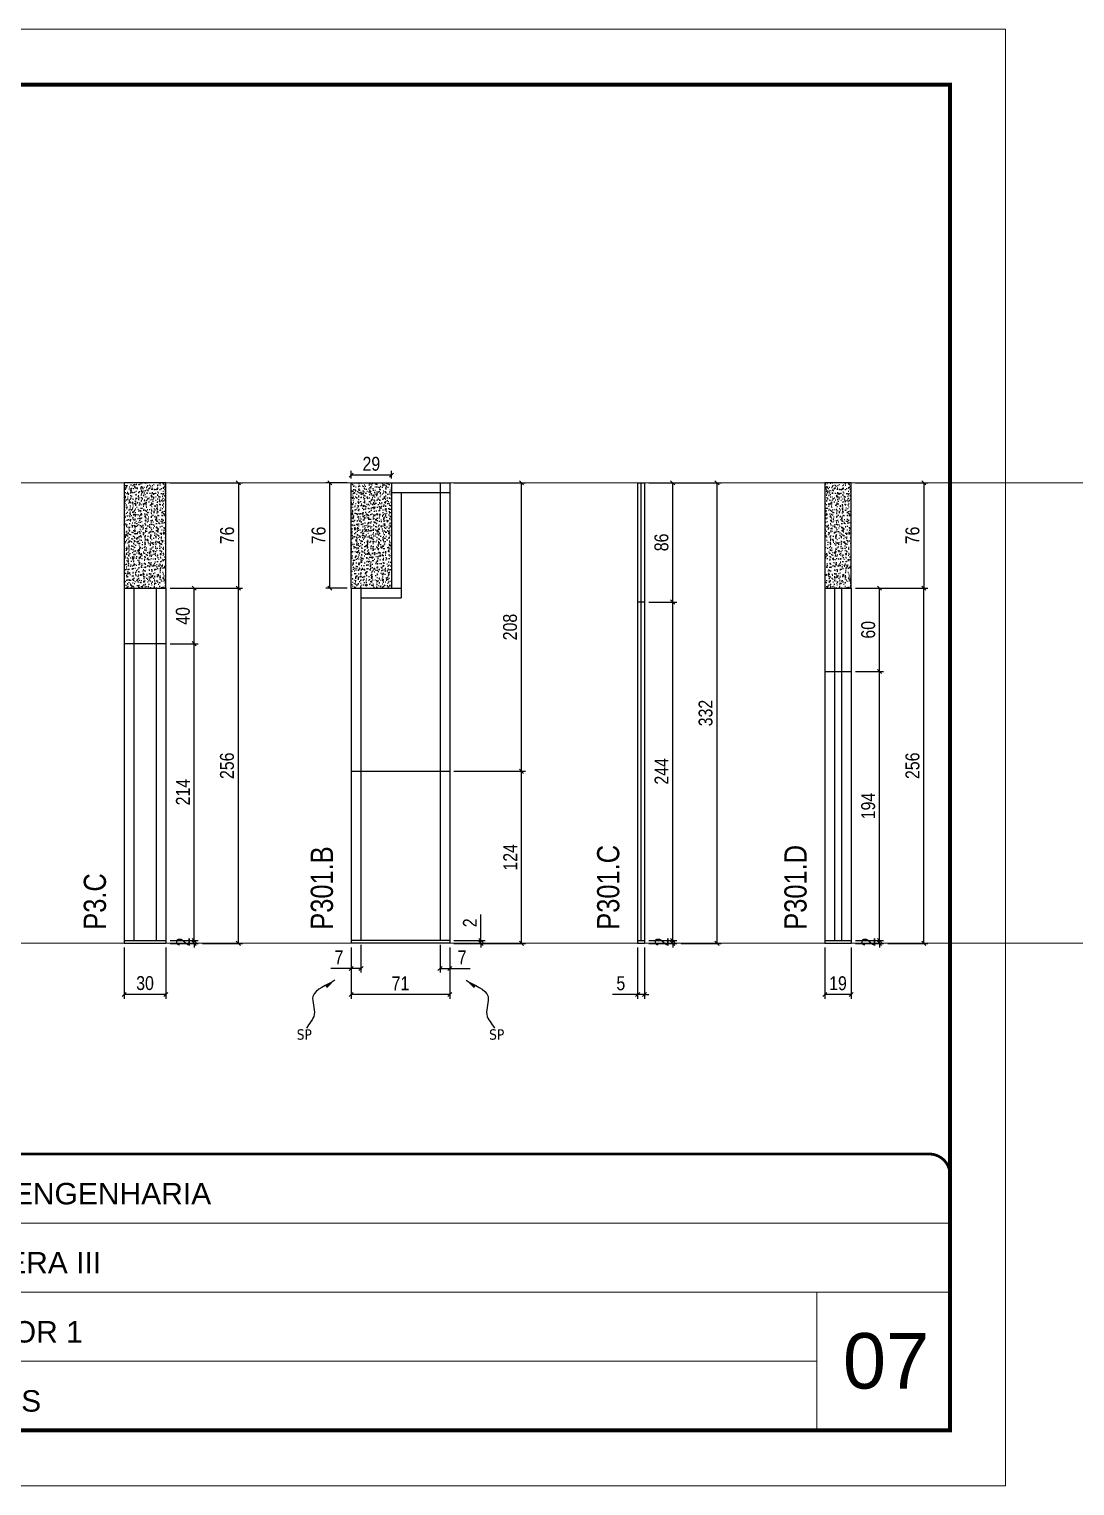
# Model space of a CAD drawing. Extents: x 2282 to 12463, y 760 to 16806.
# Drawn here: x 6850 to 7603, y 14543 to 15593 of the extents above; entities that cross this region are included whole.
import ezdxf

# ---------------------------------------------------------------- set-up
doc = ezdxf.new("R2010")
doc.units = 0
for name, pattern in [('CONTINUO', [0]), ('DASHED', [0.75, 0.5, -0.25]), ('HIDDEN', [0.375, 0.25, -0.125])]:
    doc.linetypes.add(name, pattern=pattern)
for name, color, linetype, lineweight in [('CARIMBO', 255, 'Continuous', 9), ('Folhas', 255, 'Continuous', 9), ('SARRAFO DE PRESSAO', 251, 'DASHED', 9)]:
    doc.layers.add(name, color=color, linetype=linetype, lineweight=lineweight)
for name, color, linetype in [('COTA', 241, 'Continuous'), ('NOMENCLATURA', 7, 'Continuous'), ('Painéis', 200, 'Continuous'), ('SARR_2.2x7', 40, 'Continuous'), ('SARR_EDITAR', 141, 'Continuous'), ('texto', 7, 'Continuous')]:
    doc.layers.add(name, color=color, linetype=linetype)
doc.styles.add('ARIAL', font='arial.ttf')
doc.styles.add('ARIAL_NARROW', font='ARIALN.TTF', dxfattribs={"height": 0.2})
doc.styles.add('COTA TECNICA', font='techl___.ttf', dxfattribs={"height": 10})
doc.styles.add('COTA TECNICA-50', font='techl___.ttf', dxfattribs={"height": 10})
doc.styles.get("Standard").update_dxf_attribs({"font": 'arial.ttf'})
doc.styles.add('Tecnologia', font='')
doc.styles.get('Tecnologia').set_extended_font_data('Forgotten Futurist')
doc.dimstyles.new('COTA PAINEL-50', dxfattribs={"dimtxt": 10, "dimasz": 3, "dimexe": 3, "dimexo": 3, "dimgap": 3, "dimtad": 1, "dimdec": 1, "dimzin": 12, "dimdsep": 46, "dimtxsty": 'COTA TECNICA-50', "dimblk1": 'OBLIQUE', "dimblk2": 'OBLIQUE', "dimsah": 1, "dimcen": 0.9, "dimclrd": 4, "dimclre": 4, "dimclrt": 240, "dimadec": 1, "dimazin": 3, "dimtfac": 1, "dimtdec": 1, "dimtmove": 0, "dimatfit": 3, "dimfxl": 1, "dimtolj": 1, "dimtzin": 12, "dimarcsym": 0})
doc.dimstyles.new('PAINEL', dxfattribs={"dimtxt": 10, "dimasz": 3, "dimexe": 3, "dimexo": 3, "dimgap": 3, "dimtad": 1, "dimdec": 1, "dimzin": 12, "dimdsep": 46, "dimtxsty": 'COTA TECNICA', "dimblk1": 'OBLIQUE', "dimblk2": 'OBLIQUE', "dimsah": 1, "dimcen": 0.9, "dimclrd": 4, "dimclre": 4, "dimclrt": 240, "dimadec": 1, "dimazin": 3, "dimtfac": 1, "dimtdec": 1, "dimtmove": 0, "dimatfit": 3, "dimfxl": 1, "dimtolj": 1, "dimtzin": 12, "dimarcsym": 0})
doc.dimstyles.get("Standard").update_dxf_attribs({"dimtxt": 0.18, "dimasz": 0.18, "dimexe": 0.18, "dimexo": 0.0625, "dimgap": 0.09, "dimtad": 0, "dimtih": 1, "dimtoh": 1, "dimdec": 4, "dimzin": 0, "dimdsep": 46, "dimtxsty": 'Standard', "dimcen": 0.09, "dimadec": 0, "dimazin": 0, "dimtfac": 1, "dimtdec": 4, "dimtofl": 0, "dimtmove": 0, "dimatfit": 3, "dimfxl": 1, "dimtolj": 1, "dimtzin": 0, "dimarcsym": 0})

# ---------------------------------------------------------------- blocks, each defined once
blk = doc.blocks.new('9999999999')
at = {"color": 30, "linetype": 'CONTINUO'}
for p, q in [((98564.6, 34230.2), (98564.6, 34429.4)), ((98564.6, 34379.6), (99584, 34379.6)), ((98564.6, 34329.8), (99488, 34329.8)), ((99584, 34329.8), (99488, 34329.8)), ((99488, 34329.8), (99488, 34230.2)), ((98564.6, 34280), (99488, 34280))]:
    blk.add_line(p, q, dxfattribs=at)
at = {"color": 30, "linetype": 'CONTINUO', "const_width": 2}
blk.add_lwpolyline([(99584, 34230.2), (99584, 34414.4, 0.414214), (99569, 34429.4), (98229, 34429.4, 0.414214), (98214, 34414.4), (98214, 34245.2, 0.414214), (98229, 34230.2), (99584, 34230.2)], format="xyb", dxfattribs=at)
at = {"layer": 'Folhas'}
blk.add_lwpolyline([(98139, 34190.2), (99624, 34190.2), (99624, 35240.2), (98139, 35240.2)], close=True, dxfattribs=at)
at = {"layer": 'Folhas', "color": 30, "const_width": 3}
blk.add_lwpolyline([(98214, 34230.2), (99584, 34230.2), (99584, 35200.2), (98214, 35200.2)], close=True, dxfattribs=at)
at = {"color": 7, "linetype": 'Continuous', "ltscale": 5, "style": 'ARIAL'}
for s, height, p in [('UNITÁ ENGENHARIA', 15.483, (98837.7, 34393.1)), ('ITAQUERA III', 15.483, (98837.7, 34343.3)), ('INFERIOR 1', 15.48, (98837.7, 34293.5)), ('NOVA SISTEMAS CONSTRUTIVOS', 11.059, (98263.2, 34267.2)), ('PILARES', 15.48, (98837.7, 34243.7))]:
    blk.add_text(s, height=height, dxfattribs=at).set_placement(p)
at = {"layer": 'Folhas', "color": 7, "style": 'Tecnologia', "width": 1.5}
for s, p in [('CLIENTE:', (98573.7, 34397.2)), ('OBRA:', (98573.7, 34347.3)), ('PAVIMENTO:', (98573.7, 34297.5)), ('PROJETO:', (98573.7, 34247.7))]:
    blk.add_text(s, height=14, dxfattribs=at).set_placement(p)
blk = doc.blocks.new('_Oblique')
at = {"color": 0, "linetype": 'ByBlock', "lineweight": -2}
blk.add_line((-0.5, -0.5), (0.5, 0.5), dxfattribs=at)
blk = doc.blocks.new('*D99')
at = {"layer": 'COTA', "color": 4, "lineweight": -2, "transparency": 16777216}
for p, q in [((6951.3, 14935.6), (6971.7, 14935.6)), ((6951.3, 14933.6), (6971.7, 14933.6)), ((6968.7, 14935.6), (6968.7, 14938.6)), ((6968.7, 14933.6), (6968.7, 14935.6)), ((6968.7, 14933.6), (6968.7, 14930.6))]:
    blk.add_line(p, q, dxfattribs=at)
at = {"layer": 'Defpoints', "color": 0, "transparency": 16777216}
for p in [(6948.3, 14935.6), (6948.3, 14933.6), (6968.7, 14935.6)]:
    blk.add_point(p, dxfattribs=at)
at = {"layer": 'COTA', "color": 4, "lineweight": -2, "transparency": 16777216, "xscale": 3, "yscale": 3, "zscale": 3}
for p, rotation in [((6968.7, 14935.6), 270), ((6968.7, 14933.6), 90)]:
    blk.add_blockref('_Oblique', p, dxfattribs=dict(at, rotation=rotation))
at = {"layer": 'COTA', "color": 240, "transparency": 16777216, "insert": (6960.7, 14934.6), "char_height": 10, "attachment_point": 5, "rotation": 90, "style": 'COTA TECNICA-50'}
blk.add_mtext('\\A1;2', dxfattribs=at)
blk = doc.blocks.new('*D100')
at = {"layer": 'COTA', "color": 4, "linetype": 'ByBlock', "lineweight": -2, "transparency": 16777216}
for p, q in [((6971, 15189.6), (7003.6, 15189.6)), ((7000.6, 14933.6), (7000.6, 15189.6)), ((6974.7, 14933.6), (7003.6, 14933.6))]:
    blk.add_line(p, q, dxfattribs=at)
at = {"layer": 'Defpoints', "color": 0, "linetype": 'ByBlock', "transparency": 16777216}
for p in [(6968, 15189.6), (7000.6, 15189.6), (6971.7, 14933.6)]:
    blk.add_point(p, dxfattribs=at)
at = {"layer": 'COTA', "color": 4, "linetype": 'ByBlock', "lineweight": -2, "transparency": 16777216, "xscale": 3, "yscale": 3, "zscale": 3}
for p, rotation in [((7000.6, 15189.6), 90), ((7000.6, 14933.6), 270)]:
    blk.add_blockref('_Oblique', p, dxfattribs=dict(at, rotation=rotation))
at = {"layer": 'COTA', "color": 240, "linetype": 'ByBlock', "transparency": 16777216, "insert": (6992.4, 15061.6), "char_height": 10, "attachment_point": 5, "rotation": 90, "style": 'COTA TECNICA'}
blk.add_mtext('\\A1;256', dxfattribs=at)
blk = doc.blocks.new('*D101')
at = {"layer": 'COTA', "color": 4, "linetype": 'ByBlock', "lineweight": -2, "transparency": 16777216}
for p, q in [((6951.3, 15149.6), (6971.7, 15149.6)), ((6968.7, 14935.6), (6968.7, 15149.6)), ((6951.3, 14935.6), (6971.7, 14935.6))]:
    blk.add_line(p, q, dxfattribs=at)
at = {"layer": 'Defpoints', "color": 0, "linetype": 'ByBlock', "transparency": 16777216}
for p in [(6948.3, 15149.6), (6968.7, 15149.6), (6948.3, 14935.6)]:
    blk.add_point(p, dxfattribs=at)
at = {"layer": 'COTA', "color": 4, "linetype": 'ByBlock', "lineweight": -2, "transparency": 16777216, "xscale": 3, "yscale": 3, "zscale": 3}
for p, rotation in [((6968.7, 15149.6), 90), ((6968.7, 14935.6), 270)]:
    blk.add_blockref('_Oblique', p, dxfattribs=dict(at, rotation=rotation))
at = {"layer": 'COTA', "color": 240, "linetype": 'ByBlock', "transparency": 16777216, "insert": (6960.6, 15042.6), "char_height": 10, "attachment_point": 5, "rotation": 90, "style": 'COTA TECNICA'}
blk.add_mtext('\\A1;214', dxfattribs=at)
blk = doc.blocks.new('*D102')
at = {"layer": 'COTA', "color": 4, "linetype": 'ByBlock', "lineweight": -2, "transparency": 16777216}
for p, q in [((6918.3, 14930.6), (6918.3, 14893.7)), ((6948.3, 14930.6), (6948.3, 14893.7)), ((6948.3, 14896.7), (6918.3, 14896.7))]:
    blk.add_line(p, q, dxfattribs=at)
at = {"layer": 'Defpoints', "color": 0, "linetype": 'ByBlock', "transparency": 16777216}
for p in [(6918.3, 14933.6), (6948.3, 14933.6), (6918.3, 14896.7)]:
    blk.add_point(p, dxfattribs=at)
at = {"layer": 'COTA', "color": 4, "linetype": 'ByBlock', "lineweight": -2, "transparency": 16777216, "xscale": 3, "yscale": 3, "zscale": 3, "rotation": 180}
blk.add_blockref('_Oblique', (6918.3, 14896.7), dxfattribs=at)
at = {"layer": 'COTA', "color": 4, "linetype": 'ByBlock', "lineweight": -2, "transparency": 16777216, "xscale": 3, "yscale": 3, "zscale": 3}
blk.add_blockref('_Oblique', (6948.3, 14896.7), dxfattribs=at)
at = {"layer": 'COTA', "color": 240, "linetype": 'ByBlock', "transparency": 16777216, "insert": (6933.3, 14904.9), "char_height": 10, "attachment_point": 5, "style": 'COTA TECNICA'}
blk.add_mtext('\\A1;30', dxfattribs=at)
blk = doc.blocks.new('*D103')
at = {"layer": 'COTA', "color": 4, "linetype": 'ByBlock', "lineweight": -2, "transparency": 16777216}
for p, q in [((6951.3, 15189.6), (6971.7, 15189.6)), ((6968.7, 15149.6), (6968.7, 15189.6)), ((6951.3, 15149.6), (6971.7, 15149.6))]:
    blk.add_line(p, q, dxfattribs=at)
at = {"layer": 'Defpoints', "color": 0, "linetype": 'ByBlock', "transparency": 16777216}
for p in [(6948.3, 15189.6), (6968.7, 15189.6), (6948.3, 15149.6)]:
    blk.add_point(p, dxfattribs=at)
at = {"layer": 'COTA', "color": 4, "linetype": 'ByBlock', "lineweight": -2, "transparency": 16777216, "xscale": 3, "yscale": 3, "zscale": 3}
for p, rotation in [((6968.7, 15189.6), 90), ((6968.7, 15149.6), 270)]:
    blk.add_blockref('_Oblique', p, dxfattribs=dict(at, rotation=rotation))
at = {"layer": 'COTA', "color": 240, "linetype": 'ByBlock', "transparency": 16777216, "insert": (6960.6, 15169.6), "char_height": 10, "attachment_point": 5, "rotation": 90, "style": 'COTA TECNICA'}
blk.add_mtext('\\A1;40', dxfattribs=at)
blk = doc.blocks.new('*D104')
at = {"layer": 'COTA', "color": 4, "lineweight": -2, "transparency": 16777216}
for p, q in [((6951.3, 15265.6), (7003.6, 15265.6)), ((7000.6, 15265.6), (7000.6, 15189.6)), ((6951.3, 15189.6), (7003.6, 15189.6))]:
    blk.add_line(p, q, dxfattribs=at)
at = {"layer": 'Defpoints', "color": 0, "transparency": 16777216}
for p in [(6948.3, 15265.6), (6948.3, 15189.6), (7000.6, 15189.6)]:
    blk.add_point(p, dxfattribs=at)
at = {"layer": 'COTA', "color": 4, "lineweight": -2, "transparency": 16777216, "xscale": 3, "yscale": 3, "zscale": 3}
for p, rotation in [((7000.6, 15265.6), 90), ((7000.6, 15189.6), 270)]:
    blk.add_blockref('_Oblique', p, dxfattribs=dict(at, rotation=rotation))
at = {"layer": 'COTA', "color": 240, "transparency": 16777216, "insert": (6992.5, 15227.6), "char_height": 10, "attachment_point": 5, "rotation": 90, "style": 'COTA TECNICA'}
blk.add_mtext('\\A1;76', dxfattribs=at)
blk = doc.blocks.new('*D105')
at = {"layer": 'COTA', "color": 4, "lineweight": -2, "transparency": 16777216}
for p, q in [((7175.4, 14935.6), (7175.4, 14954.5)), ((7155.9, 14935.6), (7178.4, 14935.6)), ((7155.9, 14933.6), (7178.4, 14933.6)), ((7175.4, 14933.6), (7175.4, 14935.6)), ((7175.4, 14933.6), (7175.4, 14930.6))]:
    blk.add_line(p, q, dxfattribs=at)
at = {"layer": 'Defpoints', "color": 0, "transparency": 16777216}
for p in [(7152.9, 14935.6), (7152.9, 14933.6), (7175.4, 14933.6)]:
    blk.add_point(p, dxfattribs=at)
at = {"layer": 'COTA', "color": 4, "lineweight": -2, "transparency": 16777216, "xscale": 3, "yscale": 3, "zscale": 3}
for p, rotation in [((7175.4, 14935.6), 270), ((7175.4, 14933.6), 90)]:
    blk.add_blockref('_Oblique', p, dxfattribs=dict(at, rotation=rotation))
at = {"layer": 'COTA', "color": 240, "transparency": 16777216, "insert": (7167.4, 14948.4), "char_height": 10, "attachment_point": 5, "rotation": 90, "style": 'COTA TECNICA-50'}
blk.add_mtext('\\A1;2', dxfattribs=at)
blk = doc.blocks.new('*D106')
at = {"layer": 'COTA', "color": 4, "linetype": 'ByBlock', "lineweight": -2, "transparency": 16777216}
for p, q in [((7155.9, 15057.6), (7207.6, 15057.6)), ((7204.6, 14933.6), (7204.6, 15057.6)), ((7155.9, 14933.6), (7207.6, 14933.6))]:
    blk.add_line(p, q, dxfattribs=at)
at = {"layer": 'Defpoints', "color": 0, "linetype": 'ByBlock', "transparency": 16777216}
for p in [(7152.9, 15057.6), (7204.6, 15057.6), (7152.9, 14933.6)]:
    blk.add_point(p, dxfattribs=at)
at = {"layer": 'COTA', "color": 4, "linetype": 'ByBlock', "lineweight": -2, "transparency": 16777216, "xscale": 3, "yscale": 3, "zscale": 3}
for p, rotation in [((7204.6, 15057.6), 90), ((7204.6, 14933.6), 270)]:
    blk.add_blockref('_Oblique', p, dxfattribs=dict(at, rotation=rotation))
at = {"layer": 'COTA', "color": 240, "linetype": 'ByBlock', "transparency": 16777216, "insert": (7196.5, 14995.6), "char_height": 10, "attachment_point": 5, "rotation": 90, "style": 'COTA TECNICA'}
blk.add_mtext('\\A1;124', dxfattribs=at)
blk = doc.blocks.new('*D108')
at = {"layer": 'COTA', "color": 4, "linetype": 'ByBlock', "lineweight": -2, "transparency": 16777216}
for p, q in [((7155.9, 15265.6), (7207.6, 15265.6)), ((7204.6, 15057.6), (7204.6, 15265.6)), ((7155.9, 15057.6), (7207.6, 15057.6))]:
    blk.add_line(p, q, dxfattribs=at)
at = {"layer": 'Defpoints', "color": 0, "linetype": 'ByBlock', "transparency": 16777216}
for p in [(7152.9, 15265.6), (7204.6, 15265.6), (7152.9, 15057.6)]:
    blk.add_point(p, dxfattribs=at)
at = {"layer": 'COTA', "color": 4, "linetype": 'ByBlock', "lineweight": -2, "transparency": 16777216, "xscale": 3, "yscale": 3, "zscale": 3}
for p, rotation in [((7204.6, 15265.6), 90), ((7204.6, 15057.6), 270)]:
    blk.add_blockref('_Oblique', p, dxfattribs=dict(at, rotation=rotation))
at = {"layer": 'COTA', "color": 240, "linetype": 'ByBlock', "transparency": 16777216, "insert": (7196.4, 15161.6), "char_height": 10, "attachment_point": 5, "rotation": 90, "style": 'COTA TECNICA'}
blk.add_mtext('\\A1;208', dxfattribs=at)
blk = doc.blocks.new('*D110')
at = {"layer": 'COTA', "color": 4, "linetype": 'ByBlock', "lineweight": -2, "transparency": 16777216}
for p, q in [((7081.9, 14930.6), (7081.9, 14893.7)), ((7152.9, 14930.6), (7152.9, 14893.7)), ((7152.9, 14896.7), (7081.9, 14896.7))]:
    blk.add_line(p, q, dxfattribs=at)
at = {"layer": 'Defpoints', "color": 0, "linetype": 'ByBlock', "transparency": 16777216}
for p in [(7081.9, 14933.6), (7152.9, 14933.6), (7081.9, 14896.7)]:
    blk.add_point(p, dxfattribs=at)
at = {"layer": 'COTA', "color": 4, "linetype": 'ByBlock', "lineweight": -2, "transparency": 16777216, "xscale": 3, "yscale": 3, "zscale": 3, "rotation": 180}
blk.add_blockref('_Oblique', (7081.9, 14896.7), dxfattribs=at)
at = {"layer": 'COTA', "color": 4, "linetype": 'ByBlock', "lineweight": -2, "transparency": 16777216, "xscale": 3, "yscale": 3, "zscale": 3}
blk.add_blockref('_Oblique', (7152.9, 14896.7), dxfattribs=at)
at = {"layer": 'COTA', "color": 240, "linetype": 'ByBlock', "transparency": 16777216, "insert": (7117.4, 14904.8), "char_height": 10, "attachment_point": 5, "style": 'COTA TECNICA'}
blk.add_mtext('\\A1;71', dxfattribs=at)
blk = doc.blocks.new('*D107')
at = {"layer": 'COTA', "color": 4, "lineweight": -2, "transparency": 16777216}
for p, q in [((7088.9, 14932.6), (7088.9, 14912.5)), ((7081.9, 14930.6), (7081.9, 14912.5)), ((7081.9, 14915.5), (7067.2, 14915.5)), ((7088.9, 14915.5), (7081.9, 14915.5))]:
    blk.add_line(p, q, dxfattribs=at)
at = {"layer": 'Defpoints', "color": 0, "transparency": 16777216}
for p in [(7081.9, 14933.6), (7088.9, 14935.6), (7081.9, 14915.5)]:
    blk.add_point(p, dxfattribs=at)
at = {"layer": 'COTA', "color": 4, "lineweight": -2, "transparency": 16777216, "xscale": 3, "yscale": 3, "zscale": 3, "rotation": 180}
blk.add_blockref('_Oblique', (7081.9, 14915.5), dxfattribs=at)
at = {"layer": 'COTA', "color": 4, "lineweight": -2, "transparency": 16777216, "xscale": 3, "yscale": 3, "zscale": 3}
blk.add_blockref('_Oblique', (7088.9, 14915.5), dxfattribs=at)
at = {"layer": 'COTA', "color": 240, "transparency": 16777216, "insert": (7073, 14923.5), "char_height": 10, "attachment_point": 5, "style": 'COTA TECNICA-50'}
blk.add_mtext('\\A1;7', dxfattribs=at)
blk = doc.blocks.new('*D109')
at = {"layer": 'COTA', "color": 4, "lineweight": -2, "transparency": 16777216}
for p, q in [((7081.9, 15268.6), (7081.9, 15274.1)), ((7110.9, 15271.1), (7081.9, 15271.1)), ((7110.9, 15268.6), (7110.9, 15274.1))]:
    blk.add_line(p, q, dxfattribs=at)
at = {"layer": 'Defpoints', "color": 0, "transparency": 16777216}
for p in [(7081.9, 15271.1), (7081.9, 15265.6), (7110.9, 15265.6)]:
    blk.add_point(p, dxfattribs=at)
at = {"layer": 'COTA', "color": 4, "lineweight": -2, "transparency": 16777216, "xscale": 3, "yscale": 3, "zscale": 3, "rotation": 180}
blk.add_blockref('_Oblique', (7081.9, 15271.1), dxfattribs=at)
at = {"layer": 'COTA', "color": 4, "lineweight": -2, "transparency": 16777216, "xscale": 3, "yscale": 3, "zscale": 3}
blk.add_blockref('_Oblique', (7110.9, 15271.1), dxfattribs=at)
at = {"layer": 'COTA', "color": 240, "transparency": 16777216, "insert": (7096.4, 15279.2), "char_height": 10, "attachment_point": 5, "style": 'COTA TECNICA'}
blk.add_mtext('\\A1;29', dxfattribs=at)
blk = doc.blocks.new('*D111')
at = {"layer": 'COTA', "color": 4, "lineweight": -2, "transparency": 16777216}
for p, q in [((7145.9, 14932.6), (7145.9, 14912.5)), ((7152.9, 14930.6), (7152.9, 14912.5)), ((7145.9, 14915.5), (7152.9, 14915.5)), ((7152.9, 14915.5), (7167.6, 14915.5))]:
    blk.add_line(p, q, dxfattribs=at)
at = {"layer": 'Defpoints', "color": 0, "transparency": 16777216}
for p in [(7145.9, 14935.6), (7152.9, 14933.6), (7152.9, 14915.5)]:
    blk.add_point(p, dxfattribs=at)
at = {"layer": 'COTA', "color": 4, "lineweight": -2, "transparency": 16777216, "xscale": 3, "yscale": 3, "zscale": 3, "rotation": 180}
blk.add_blockref('_Oblique', (7145.9, 14915.5), dxfattribs=at)
at = {"layer": 'COTA', "color": 4, "lineweight": -2, "transparency": 16777216, "xscale": 3, "yscale": 3, "zscale": 3}
blk.add_blockref('_Oblique', (7152.9, 14915.5), dxfattribs=at)
at = {"layer": 'COTA', "color": 240, "transparency": 16777216, "insert": (7161.8, 14923.5), "char_height": 10, "attachment_point": 5, "style": 'COTA TECNICA-50'}
blk.add_mtext('\\A1;7', dxfattribs=at)
blk = doc.blocks.new('*D112')
at = {"layer": 'COTA', "color": 4, "lineweight": -2, "transparency": 16777216}
for p, q in [((7445.2, 14935.6), (7465.6, 14935.6)), ((7445.2, 14933.6), (7465.6, 14933.6)), ((7462.6, 14935.6), (7462.6, 14938.6)), ((7462.6, 14933.6), (7462.6, 14935.6)), ((7462.6, 14933.6), (7462.6, 14930.6))]:
    blk.add_line(p, q, dxfattribs=at)
at = {"layer": 'Defpoints', "color": 0, "transparency": 16777216}
for p in [(7442.2, 14935.6), (7442.2, 14933.6), (7462.6, 14935.6)]:
    blk.add_point(p, dxfattribs=at)
at = {"layer": 'COTA', "color": 4, "lineweight": -2, "transparency": 16777216, "xscale": 3, "yscale": 3, "zscale": 3}
for p, rotation in [((7462.6, 14935.6), 270), ((7462.6, 14933.6), 90)]:
    blk.add_blockref('_Oblique', p, dxfattribs=dict(at, rotation=rotation))
at = {"layer": 'COTA', "color": 240, "transparency": 16777216, "insert": (7454.6, 14934.6), "char_height": 10, "attachment_point": 5, "rotation": 90, "style": 'COTA TECNICA-50'}
blk.add_mtext('\\A1;2', dxfattribs=at)
blk = doc.blocks.new('*D113')
at = {"layer": 'COTA', "color": 4, "linetype": 'ByBlock', "lineweight": -2, "transparency": 16777216}
for p, q in [((7464.9, 15189.6), (7497.5, 15189.6)), ((7494.5, 14933.6), (7494.5, 15189.6)), ((7468.6, 14933.6), (7497.5, 14933.6))]:
    blk.add_line(p, q, dxfattribs=at)
at = {"layer": 'Defpoints', "color": 0, "linetype": 'ByBlock', "transparency": 16777216}
for p in [(7461.9, 15189.6), (7494.5, 15189.6), (7465.6, 14933.6)]:
    blk.add_point(p, dxfattribs=at)
at = {"layer": 'COTA', "color": 4, "linetype": 'ByBlock', "lineweight": -2, "transparency": 16777216, "xscale": 3, "yscale": 3, "zscale": 3}
for p, rotation in [((7494.5, 15189.6), 90), ((7494.5, 14933.6), 270)]:
    blk.add_blockref('_Oblique', p, dxfattribs=dict(at, rotation=rotation))
at = {"layer": 'COTA', "color": 240, "linetype": 'ByBlock', "transparency": 16777216, "insert": (7486.4, 15061.6), "char_height": 10, "attachment_point": 5, "rotation": 90, "style": 'COTA TECNICA'}
blk.add_mtext('\\A1;256', dxfattribs=at)
blk = doc.blocks.new('*D114')
at = {"layer": 'COTA', "color": 4, "linetype": 'ByBlock', "lineweight": -2, "transparency": 16777216}
for p, q in [((7445.2, 15129.6), (7465.6, 15129.6)), ((7462.6, 14935.6), (7462.6, 15129.6)), ((7445.2, 14935.6), (7465.6, 14935.6))]:
    blk.add_line(p, q, dxfattribs=at)
at = {"layer": 'Defpoints', "color": 0, "linetype": 'ByBlock', "transparency": 16777216}
for p in [(7442.2, 15129.6), (7462.6, 15129.6), (7442.2, 14935.6)]:
    blk.add_point(p, dxfattribs=at)
at = {"layer": 'COTA', "color": 4, "linetype": 'ByBlock', "lineweight": -2, "transparency": 16777216, "xscale": 3, "yscale": 3, "zscale": 3}
for p, rotation in [((7462.6, 15129.6), 90), ((7462.6, 14935.6), 270)]:
    blk.add_blockref('_Oblique', p, dxfattribs=dict(at, rotation=rotation))
at = {"layer": 'COTA', "color": 240, "linetype": 'ByBlock', "transparency": 16777216, "insert": (7454.5, 15032.6), "char_height": 10, "attachment_point": 5, "rotation": 90, "style": 'COTA TECNICA'}
blk.add_mtext('\\A1;194', dxfattribs=at)
blk = doc.blocks.new('*D115')
at = {"layer": 'COTA', "color": 4, "linetype": 'ByBlock', "lineweight": -2, "transparency": 16777216}
for p, q in [((7423.2, 14930.6), (7423.2, 14893.7)), ((7442.2, 14930.6), (7442.2, 14893.7)), ((7442.2, 14896.7), (7423.2, 14896.7))]:
    blk.add_line(p, q, dxfattribs=at)
at = {"layer": 'Defpoints', "color": 0, "linetype": 'ByBlock', "transparency": 16777216}
for p in [(7423.2, 14933.6), (7442.2, 14933.6), (7423.2, 14896.7)]:
    blk.add_point(p, dxfattribs=at)
at = {"layer": 'COTA', "color": 4, "linetype": 'ByBlock', "lineweight": -2, "transparency": 16777216, "xscale": 3, "yscale": 3, "zscale": 3, "rotation": 180}
blk.add_blockref('_Oblique', (7423.2, 14896.7), dxfattribs=at)
at = {"layer": 'COTA', "color": 4, "linetype": 'ByBlock', "lineweight": -2, "transparency": 16777216, "xscale": 3, "yscale": 3, "zscale": 3}
blk.add_blockref('_Oblique', (7442.2, 14896.7), dxfattribs=at)
at = {"layer": 'COTA', "color": 240, "linetype": 'ByBlock', "transparency": 16777216, "insert": (7432.7, 14904.8), "char_height": 10, "attachment_point": 5, "style": 'COTA TECNICA'}
blk.add_mtext('\\A1;19', dxfattribs=at)
blk = doc.blocks.new('*D116')
at = {"layer": 'COTA', "color": 4, "linetype": 'ByBlock', "lineweight": -2, "transparency": 16777216}
for p, q in [((7445.2, 15189.6), (7465.6, 15189.6)), ((7462.6, 15129.6), (7462.6, 15189.6)), ((7445.2, 15129.6), (7465.6, 15129.6))]:
    blk.add_line(p, q, dxfattribs=at)
at = {"layer": 'Defpoints', "color": 0, "linetype": 'ByBlock', "transparency": 16777216}
for p in [(7442.2, 15189.6), (7462.6, 15189.6), (7442.2, 15129.6)]:
    blk.add_point(p, dxfattribs=at)
at = {"layer": 'COTA', "color": 4, "linetype": 'ByBlock', "lineweight": -2, "transparency": 16777216, "xscale": 3, "yscale": 3, "zscale": 3}
for p, rotation in [((7462.6, 15189.6), 90), ((7462.6, 15129.6), 270)]:
    blk.add_blockref('_Oblique', p, dxfattribs=dict(at, rotation=rotation))
at = {"layer": 'COTA', "color": 240, "linetype": 'ByBlock', "transparency": 16777216, "insert": (7454.5, 15159.6), "char_height": 10, "attachment_point": 5, "rotation": 90, "style": 'COTA TECNICA'}
blk.add_mtext('\\A1;60', dxfattribs=at)
blk = doc.blocks.new('*D117')
at = {"layer": 'COTA', "color": 4, "lineweight": -2, "transparency": 16777216}
for p, q in [((7445.2, 15265.6), (7497.5, 15265.6)), ((7494.5, 15265.6), (7494.5, 15189.6)), ((7445.2, 15189.6), (7497.5, 15189.6))]:
    blk.add_line(p, q, dxfattribs=at)
at = {"layer": 'Defpoints', "color": 0, "transparency": 16777216}
for p in [(7442.2, 15265.6), (7442.2, 15189.6), (7494.5, 15189.6)]:
    blk.add_point(p, dxfattribs=at)
at = {"layer": 'COTA', "color": 4, "lineweight": -2, "transparency": 16777216, "xscale": 3, "yscale": 3, "zscale": 3}
for p, rotation in [((7494.5, 15265.6), 90), ((7494.5, 15189.6), 270)]:
    blk.add_blockref('_Oblique', p, dxfattribs=dict(at, rotation=rotation))
at = {"layer": 'COTA', "color": 240, "transparency": 16777216, "insert": (7486.4, 15227.6), "char_height": 10, "attachment_point": 5, "rotation": 90, "style": 'COTA TECNICA'}
blk.add_mtext('\\A1;76', dxfattribs=at)
blk = doc.blocks.new('*D118')
at = {"layer": 'COTA', "color": 4, "lineweight": -2, "transparency": 16777216}
for p, q in [((7296.3, 14935.6), (7316.6, 14935.6)), ((7296.3, 14933.6), (7316.6, 14933.6)), ((7313.6, 14935.6), (7313.6, 14938.6)), ((7313.6, 14933.6), (7313.6, 14935.6)), ((7313.6, 14933.6), (7313.6, 14930.6))]:
    blk.add_line(p, q, dxfattribs=at)
at = {"layer": 'Defpoints', "color": 0, "transparency": 16777216}
for p in [(7293.3, 14935.6), (7293.3, 14933.6), (7313.6, 14935.6)]:
    blk.add_point(p, dxfattribs=at)
at = {"layer": 'COTA', "color": 4, "lineweight": -2, "transparency": 16777216, "xscale": 3, "yscale": 3, "zscale": 3}
for p, rotation in [((7313.6, 14935.6), 270), ((7313.6, 14933.6), 90)]:
    blk.add_blockref('_Oblique', p, dxfattribs=dict(at, rotation=rotation))
at = {"layer": 'COTA', "color": 240, "transparency": 16777216, "insert": (7305.6, 14934.6), "char_height": 10, "attachment_point": 5, "rotation": 90, "style": 'COTA TECNICA-50'}
blk.add_mtext('\\A1;2', dxfattribs=at)
blk = doc.blocks.new('*D119')
at = {"layer": 'COTA', "color": 4, "linetype": 'ByBlock', "lineweight": -2, "transparency": 16777216}
for p, q in [((7315.9, 15265.6), (7348.5, 15265.6)), ((7345.5, 14933.6), (7345.5, 15265.6)), ((7319.6, 14933.6), (7348.5, 14933.6))]:
    blk.add_line(p, q, dxfattribs=at)
at = {"layer": 'Defpoints', "color": 0, "linetype": 'ByBlock', "transparency": 16777216}
for p in [(7312.9, 15265.6), (7345.5, 15265.6), (7316.6, 14933.6)]:
    blk.add_point(p, dxfattribs=at)
at = {"layer": 'COTA', "color": 4, "linetype": 'ByBlock', "lineweight": -2, "transparency": 16777216, "xscale": 3, "yscale": 3, "zscale": 3}
for p, rotation in [((7345.5, 15265.6), 90), ((7345.5, 14933.6), 270)]:
    blk.add_blockref('_Oblique', p, dxfattribs=dict(at, rotation=rotation))
at = {"layer": 'COTA', "color": 240, "linetype": 'ByBlock', "transparency": 16777216, "insert": (7337.3, 15099.6), "char_height": 10, "attachment_point": 5, "rotation": 90, "style": 'COTA TECNICA'}
blk.add_mtext('\\A1;332', dxfattribs=at)
blk = doc.blocks.new('*D120')
at = {"layer": 'COTA', "color": 4, "linetype": 'ByBlock', "lineweight": -2, "transparency": 16777216}
for p, q in [((7296.3, 15179.6), (7316.6, 15179.6)), ((7313.6, 14935.6), (7313.6, 15179.6)), ((7296.3, 14935.6), (7316.6, 14935.6))]:
    blk.add_line(p, q, dxfattribs=at)
at = {"layer": 'Defpoints', "color": 0, "linetype": 'ByBlock', "transparency": 16777216}
for p in [(7293.3, 15179.6), (7313.6, 15179.6), (7293.3, 14935.6)]:
    blk.add_point(p, dxfattribs=at)
at = {"layer": 'COTA', "color": 4, "linetype": 'ByBlock', "lineweight": -2, "transparency": 16777216, "xscale": 3, "yscale": 3, "zscale": 3}
for p, rotation in [((7313.6, 15179.6), 90), ((7313.6, 14935.6), 270)]:
    blk.add_blockref('_Oblique', p, dxfattribs=dict(at, rotation=rotation))
at = {"layer": 'COTA', "color": 240, "linetype": 'ByBlock', "transparency": 16777216, "insert": (7305.5, 15057.6), "char_height": 10, "attachment_point": 5, "rotation": 90, "style": 'COTA TECNICA'}
blk.add_mtext('\\A1;244', dxfattribs=at)
blk = doc.blocks.new('*D121')
at = {"layer": 'COTA', "color": 4, "linetype": 'ByBlock', "lineweight": -2, "transparency": 16777216}
for p, q in [((7288.3, 14930.6), (7288.3, 14893.7)), ((7293.3, 14930.6), (7293.3, 14893.7)), ((7288.3, 14896.7), (7270.2, 14896.7)), ((7293.3, 14896.7), (7288.3, 14896.7)), ((7293.3, 14896.7), (7296.3, 14896.7))]:
    blk.add_line(p, q, dxfattribs=at)
at = {"layer": 'Defpoints', "color": 0, "linetype": 'ByBlock', "transparency": 16777216}
for p in [(7288.3, 14933.6), (7293.3, 14933.6), (7288.3, 14896.7)]:
    blk.add_point(p, dxfattribs=at)
at = {"layer": 'COTA', "color": 4, "linetype": 'ByBlock', "lineweight": -2, "transparency": 16777216, "xscale": 3, "yscale": 3, "zscale": 3}
blk.add_blockref('_Oblique', (7288.3, 14896.7), dxfattribs=at)
at = {"layer": 'COTA', "color": 4, "linetype": 'ByBlock', "lineweight": -2, "transparency": 16777216, "xscale": 3, "yscale": 3, "zscale": 3, "rotation": 180}
blk.add_blockref('_Oblique', (7293.3, 14896.7), dxfattribs=at)
at = {"layer": 'COTA', "color": 240, "linetype": 'ByBlock', "transparency": 16777216, "insert": (7276.2, 14904.8), "char_height": 10, "attachment_point": 5, "style": 'COTA TECNICA'}
blk.add_mtext('\\A1;5', dxfattribs=at)
blk = doc.blocks.new('*D122')
at = {"layer": 'COTA', "color": 4, "linetype": 'ByBlock', "lineweight": -2, "transparency": 16777216}
for p, q in [((7296.3, 15265.6), (7316.6, 15265.6)), ((7313.6, 15179.6), (7313.6, 15265.6)), ((7296.3, 15179.6), (7316.6, 15179.6))]:
    blk.add_line(p, q, dxfattribs=at)
at = {"layer": 'Defpoints', "color": 0, "linetype": 'ByBlock', "transparency": 16777216}
for p in [(7293.3, 15265.6), (7313.6, 15265.6), (7293.3, 15179.6)]:
    blk.add_point(p, dxfattribs=at)
at = {"layer": 'COTA', "color": 4, "linetype": 'ByBlock', "lineweight": -2, "transparency": 16777216, "xscale": 3, "yscale": 3, "zscale": 3}
for p, rotation in [((7313.6, 15265.6), 90), ((7313.6, 15179.6), 270)]:
    blk.add_blockref('_Oblique', p, dxfattribs=dict(at, rotation=rotation))
at = {"layer": 'COTA', "color": 240, "linetype": 'ByBlock', "transparency": 16777216, "insert": (7305.5, 15222.6), "char_height": 10, "attachment_point": 5, "rotation": 90, "style": 'COTA TECNICA'}
blk.add_mtext('\\A1;86', dxfattribs=at)
blk = doc.blocks.new('*D402')
at = {"layer": 'COTA', "color": 4, "lineweight": -2, "transparency": 16777216}
for p, q in [((7078.9, 15265.6), (7063.5, 15265.6)), ((7066.5, 15189.6), (7066.5, 15265.6)), ((7078.9, 15189.6), (7063.5, 15189.6))]:
    blk.add_line(p, q, dxfattribs=at)
at = {"layer": 'Defpoints', "color": 0, "transparency": 16777216}
for p in [(7066.5, 15265.6), (7081.9, 15265.6), (7081.9, 15189.6)]:
    blk.add_point(p, dxfattribs=at)
at = {"layer": 'COTA', "color": 4, "lineweight": -2, "transparency": 16777216, "xscale": 3, "yscale": 3, "zscale": 3}
for p, rotation in [((7066.5, 15265.6), 90), ((7066.5, 15189.6), 270)]:
    blk.add_blockref('_Oblique', p, dxfattribs=dict(at, rotation=rotation))
at = {"layer": 'COTA', "color": 240, "transparency": 16777216, "insert": (7058.4, 15227.6), "char_height": 10, "attachment_point": 5, "rotation": 90, "style": 'COTA TECNICA'}
blk.add_mtext('\\A1;76', dxfattribs=at)

msp = doc.modelspace()

# ---------------------------------------------------------------- hatches: boundary and pattern name
at = {"layer": 'COTA'}
h = msp.add_hatch(dxfattribs=at)
h.set_pattern_fill('AR-CONC', color=256, scale=0.03)
h.set_pattern_definition([(50, (1223.2913, 0), (5.4655401, -0.4781726), [0.5715, -6.2865]), (355, (1223.291, 0), (-1.0573026, 5.7317054), [0.4572, -5.0292175]), (100.451445, (1223.7467, -0.04), (4.4082374, 5.2535326), [0.4857003, -5.3427073]), (46.1842, (1223.291, 1.524), (8.1323712, -1.2612698), [0.85725, -9.42975]), (96.63556, (1223.969, 1.419), (7.122124, 7.4227837), [0.7285507, -8.0140682]), (351.18415, (1223.291, 1.524), (7.122124, 7.4227837), [0.685799, -7.543792]), (21, (1224.0533, 1.143), (4.5484317, -3.067956), [0.5715, -6.2865]), (326, (1224.053, 1.143), (1.8540609, 5.525639), [0.4572, -5.0292]), (71.451445, (1224.4323, 0.8873), (6.4024926, 2.457683), [0.4857003, -5.3426981]), (37.5, (1223.2913, 0), (0.0926581, 2.53665117), [0, -4.96824, 0, -5.1054, 0, -5.04825]), (7.5, (1223.2913, 0), (2.00458988, 3.00541724), [0, -2.91084, 0, -4.85394, 0, -1.92405]), (327.5, (1221.592, 0), (4.06771786, -0.17186232), [0, -1.905, 0, -5.9436, 0, -7.8867]), (317.5, (1220.83, 0), (4.44387544, 0.7627947), [0, -2.4765, 0, -3.94716, 0, -5.6007])])
h.paths.add_polyline_path([(6948.32, 15265.65), (6918.32, 15265.65), (6918.32, 15189.65), (6948.32, 15189.65)])
h = msp.add_hatch(dxfattribs=at)
h.set_pattern_fill('AR-CONC', color=256, scale=0.03)
h.paths.add_polyline_path([(7081.9, 15189.65), (7110.9, 15189.65), (7110.9, 15265.65), (7081.9, 15265.65)])
h = msp.add_hatch(dxfattribs=at)
h.set_pattern_fill('AR-CONC', color=256, scale=0.03)
h.set_pattern_definition([(50, (1717.2067, 0), (5.4655401, -0.4781726), [0.5715, -6.2865]), (355, (1717.207, 0), (-1.0573026, 5.7317054), [0.4572, -5.0292175]), (100.451445, (1717.662, -0.04), (4.4082374, 5.2535326), [0.4857003, -5.3427073]), (46.1842, (1717.207, 1.524), (8.1323712, -1.2612698), [0.85725, -9.42975]), (96.63556, (1717.8844, 1.419), (7.122124, 7.4227837), [0.7285507, -8.0140682]), (351.18415, (1717.207, 1.524), (7.122124, 7.4227837), [0.685799, -7.543792]), (21, (1717.9687, 1.143), (4.5484317, -3.067956), [0.5715, -6.2865]), (326, (1717.969, 1.143), (1.8540609, 5.525639), [0.4572, -5.0292]), (71.451445, (1718.348, 0.8873), (6.4024926, 2.457683), [0.4857003, -5.3426981]), (37.5, (1717.2067, 0), (0.0926581, 2.53665117), [0, -4.96824, 0, -5.1054, 0, -5.04825]), (7.5, (1717.2067, 0), (2.00458988, 3.00541724), [0, -2.91084, 0, -4.85394, 0, -1.92405]), (327.5, (1715.5075, 0), (4.06771786, -0.17186232), [0, -1.905, 0, -5.9436, 0, -7.8867]), (317.5, (1714.7455, 0), (4.44387544, 0.7627947), [0, -2.4765, 0, -3.94716, 0, -5.6007])])
h.paths.add_polyline_path([(7442.24, 15265.65), (7423.24, 15265.65), (7423.24, 15189.65), (7442.24, 15189.65)])

# ---------------------------------------------------------------- linework, layer by layer
at = {"layer": 'CARIMBO', "color": 3}
for p, q in [((9611.68, 15265.65), (4483.39, 15265.65)), ((4558.39, 14933.65), (9611.68, 14933.65))]:
    msp.add_line(p, q, dxfattribs=at)
at = {"layer": 'COTA'}
for p, q in [((7081.9, 15189.65), (7081.9, 15265.65)), ((7081.9, 15265.65), (7110.9, 15265.65)), ((7110.9, 15189.65), (7117.9, 15189.65)), ((7117.9, 15189.65), (7117.9, 15182.65))]:
    msp.add_line(p, q, dxfattribs=at)
for points in [[(6918.32, 15189.65), (6948.32, 15189.65), (6948.32, 15265.65), (6918.32, 15265.65)], [(7423.24, 15189.65), (7442.24, 15189.65), (7442.24, 15265.65), (7423.24, 15265.65)]]:
    msp.add_lwpolyline(points, close=True, dxfattribs=at)
at = {"layer": 'Painéis'}
for p, q in [((7110.9, 15265.65), (7152.9, 15265.65)), ((7110.9, 15265.65), (7110.9, 15189.65)), ((7152.9, 15265.65), (7152.9, 14933.65)), ((7288.26, 15265.65), (7293.26, 15265.65)), ((7288.26, 15265.65), (7288.26, 14933.65)), ((7293.26, 15265.65), (7293.26, 14933.65)), ((6918.32, 15189.65), (6948.32, 15189.65)), ((6918.32, 15189.65), (6918.32, 14933.65)), ((6948.32, 15189.65), (6948.32, 14933.65)), ((7081.9, 15189.65), (7081.9, 14933.65)), ((7081.9, 15189.65), (7110.9, 15189.65)), ((7423.24, 15189.65), (7442.24, 15189.65)), ((7423.24, 15189.65), (7423.24, 14933.65)), ((7442.24, 15189.65), (7442.24, 14933.65)), ((7288.26, 15179.65), (7293.26, 15179.65)), ((6918.32, 15149.65), (6948.32, 15149.65)), ((7423.24, 15129.65), (7442.24, 15129.65)), ((7081.9, 15057.65), (7152.9, 15057.65)), ((6918.32, 14935.65), (6948.32, 14935.65)), ((6918.32, 14933.65), (6948.32, 14933.65)), ((7152.9, 14935.65), (7081.9, 14935.65)), ((7152.9, 14933.65), (7081.9, 14933.65)), ((7288.26, 14935.65), (7293.26, 14935.65)), ((7288.26, 14933.65), (7293.26, 14933.65)), ((7423.24, 14935.65), (7442.24, 14935.65)), ((7423.24, 14933.65), (7442.24, 14933.65))]:
    msp.add_line(p, q, dxfattribs=at)
at = {"layer": 'SARR_2.2x7'}
for p, q in [((7110.9, 15258.65), (7152.9, 15258.65)), ((7117.9, 15258.65), (7117.9, 15189.65)), ((6925.32, 15189.65), (6925.32, 14935.65)), ((6941.32, 15189.65), (6941.32, 14935.65)), ((7430.24, 15189.65), (7430.24, 14935.65)), ((7435.24, 15189.65), (7435.24, 14935.65)), ((7088.9, 15182.65), (7117.9, 15182.65))]:
    msp.add_line(p, q, dxfattribs=at)
at = {"layer": 'SARR_2.2x7', "linetype": 'HIDDEN'}
for p, q in [((7145.9, 15265.65), (7145.9, 15057.65)), ((7088.9, 15189.65), (7088.9, 15057.65)), ((7088.9, 15057.65), (7088.9, 14935.65)), ((7145.9, 15057.65), (7145.9, 14935.65))]:
    msp.add_line(p, q, dxfattribs=at)
at = {"layer": 'SARR_EDITAR'}
msp.add_line((7290.76, 14935.65), (7290.76, 15265.65), dxfattribs=at)

# ---------------------------------------------------------------- block references
at = {"layer": 'SARRAFO DE PRESSAO', "color": 6, "linetype": 'ByBlock'}
msp.add_blockref('9999999999', (-92070.59, -19647.64), dxfattribs=at)

# ---------------------------------------------------------------- texts
at = {"layer": 'CARIMBO', "style": 'ARIAL'}
msp.add_text('07', height=40, dxfattribs=at).set_placement((7436.25, 14612.71))
at = {"layer": 'NOMENCLATURA', "style": 'ARIAL_NARROW'}
for s, p in [('P301.B', (7068.73, 14943.42)), ('P301.C', (7275.08, 14943.42)), ('P301.D', (7410.06, 14943.42)), ('P3.C', (6905.14, 14943.42))]:
    msp.add_text(s, height=16, rotation=90, dxfattribs=at).set_placement(p)
at = {"layer": 'texto', "color": 0, "char_height": 7.5, "attachment_point": 5}
for insert in [(7048.07, 14867.84), (7186.74, 14867.84)]:
    msp.add_mtext('{\\fTahoma|b0|i0|c0|p34;\\C4;SP}', dxfattribs=dict(at, insert=insert))

# ---------------------------------------------------------------- dimensions: what is measured, and where the dimension line sits
at = {"layer": 'COTA'}
dim = msp.add_linear_dim(base=(7081.9, 15271.07), p1=(7110.9, 15265.65), p2=(7081.9, 15265.65), dimstyle='PAINEL', dxfattribs=at)
dim.commit()
dim.dimension.update_dxf_attribs({"geometry": '*D109', "text_midpoint": (7096.4, 15279.16)})
for base, p1, p2, angle, dimstyle, picture, middle in [((7000.56, 15189.65), (6948.32, 15265.65), (6948.32, 15189.65), 90, 'PAINEL', '*D104', (6992.45, 15227.65)), ((7066.53, 15265.65), (7081.9, 15189.65), (7081.9, 15265.65), 90, 'PAINEL', '*D402', (7058.43, 15227.65)), ((7494.47, 15189.65), (7442.24, 15265.65), (7442.24, 15189.65), 90, 'PAINEL', '*D117', (7486.37, 15227.65)), ((7081.9, 14915.47), (7088.9, 14935.65), (7081.9, 14933.65), 0, 'COTA PAINEL-50', '*D107', (7073.04, 14923.54)), ((7152.9, 14915.47), (7145.9, 14935.65), (7152.9, 14933.65), 180, 'COTA PAINEL-50', '*D111', (7161.77, 14923.54))]:
    dim = msp.add_linear_dim(base=base, p1=p1, p2=p2, angle=angle, dimstyle=dimstyle, dxfattribs=at)
    dim.commit()
    dim.dimension.update_dxf_attribs({"geometry": picture, "text_midpoint": middle})
at = {"layer": 'COTA', "linetype": 'ByBlock'}
for base, p1, p2, override, picture, middle in [((7204.56, 15265.65), (7152.9, 15057.65), (7152.9, 15265.65), {"dimarcsym": 2}, '*D108', (7196.44, 15161.65)), ((7313.6, 15265.65), (7293.26, 15179.65), (7293.26, 15265.65), {"dimarcsym": 2}, '*D122', (7305.48, 15222.65)), ((6968.67, 15189.65), (6948.32, 15149.65), (6948.32, 15189.65), {"dimarcsym": 2}, '*D103', (6960.57, 15169.65)), ((7462.59, 15189.65), (7442.24, 15129.65), (7442.24, 15189.65), {"dimarcsym": 2}, '*D116', (7454.48, 15159.65)), ((7313.6, 15179.65), (7293.26, 14935.65), (7293.26, 15179.65), {"dimarcsym": 1}, '*D120', (7305.53, 15057.65)), ((6968.67, 15149.65), (6948.32, 14935.65), (6948.32, 15149.65), {"dimarcsym": 1}, '*D101', (6960.6, 15042.65)), ((7462.59, 15129.65), (7442.24, 14935.65), (7442.24, 15129.65), {"dimarcsym": 1}, '*D114', (7454.48, 15032.65)), ((7204.56, 15057.65), (7152.9, 14933.65), (7152.9, 15057.65), {"dimarcsym": 1}, '*D106', (7196.49, 14995.65))]:
    dim = msp.add_linear_dim(base=base, p1=p1, p2=p2, angle=90, dimstyle='PAINEL', override=override, dxfattribs=at)
    dim.commit()
    dim.dimension.update_dxf_attribs({"geometry": picture, "text_midpoint": middle})
at = {"layer": 'COTA', "color": 3, "linetype": 'ByBlock'}
for base, p1, p2, picture, middle in [((7345.49, 15265.65), (7316.6, 14933.65), (7312.93, 15265.65), '*D119', (7337.27, 15099.65)), ((7000.56, 15189.65), (6971.67, 14933.65), (6967.99, 15189.65), '*D100', (6992.45, 15061.65)), ((7494.47, 15189.65), (7465.59, 14933.65), (7461.91, 15189.65), '*D113', (7486.36, 15061.65))]:
    dim = msp.add_linear_dim(base=base, p1=p1, p2=p2, angle=90, dimstyle='PAINEL', override={"dimarcsym": 1}, dxfattribs=at)
    dim.commit()
    dim.dimension.update_dxf_attribs({"geometry": picture, "text_midpoint": middle})
at = {"layer": 'COTA'}
for base, p1, p2, picture, middle in [((7175.43, 14933.65), (7152.9, 14935.65), (7152.9, 14933.65), '*D105', (7175.43, 14948.39)), ((6968.67, 14935.65), (6948.32, 14933.65), (6948.32, 14935.65), '*D99', (6968.67, 14934.65)), ((7313.6, 14935.65), (7293.26, 14933.65), (7293.26, 14935.65), '*D118', (7313.6, 14934.65)), ((7462.59, 14935.65), (7442.24, 14933.65), (7442.24, 14935.65), '*D112', (7462.59, 14934.65))]:
    dim = msp.add_linear_dim(base=base, p1=p1, p2=p2, angle=90, dimstyle='COTA PAINEL-50', dxfattribs=at)
    dim.commit()
    dim.dimension.update_dxf_attribs({"geometry": picture, "text_midpoint": middle, "dimtype": 160})
at = {"layer": 'COTA', "linetype": 'ByBlock'}
for base, p1, p2, picture, middle in [((6918.32, 14896.72), (6948.32, 14933.65), (6918.32, 14933.65), '*D102', (6933.32, 14904.94)), ((7081.9, 14896.72), (7152.9, 14933.65), (7081.9, 14933.65), '*D110', (7117.4, 14904.8)), ((7288.26, 14896.72), (7293.26, 14933.65), (7288.26, 14933.65), '*D121', (7276.21, 14904.83)), ((7423.24, 14896.72), (7442.24, 14933.65), (7423.24, 14933.65), '*D115', (7432.74, 14904.81))]:
    dim = msp.add_linear_dim(base=base, p1=p1, p2=p2, dimstyle='PAINEL', override={"dimarcsym": 2}, dxfattribs=at)
    dim.commit()
    dim.dimension.update_dxf_attribs({"geometry": picture, "text_midpoint": middle})

# ---------------------------------------------------------------- leaders
at = {"layer": 'COTA', "path_type": 1}
for points in [[(7070.07, 14907.15), (7054.29, 14895.31), (7055.21, 14882.31), (7049.66, 14872.52)], [(7164.73, 14907.15), (7180.52, 14895.31), (7179.59, 14882.31), (7185.14, 14872.52)]]:
    msp.add_leader(points, dimstyle='Standard', override={"dimasz": 8}, dxfattribs=at)

doc.saveas('drawing.dxf')
